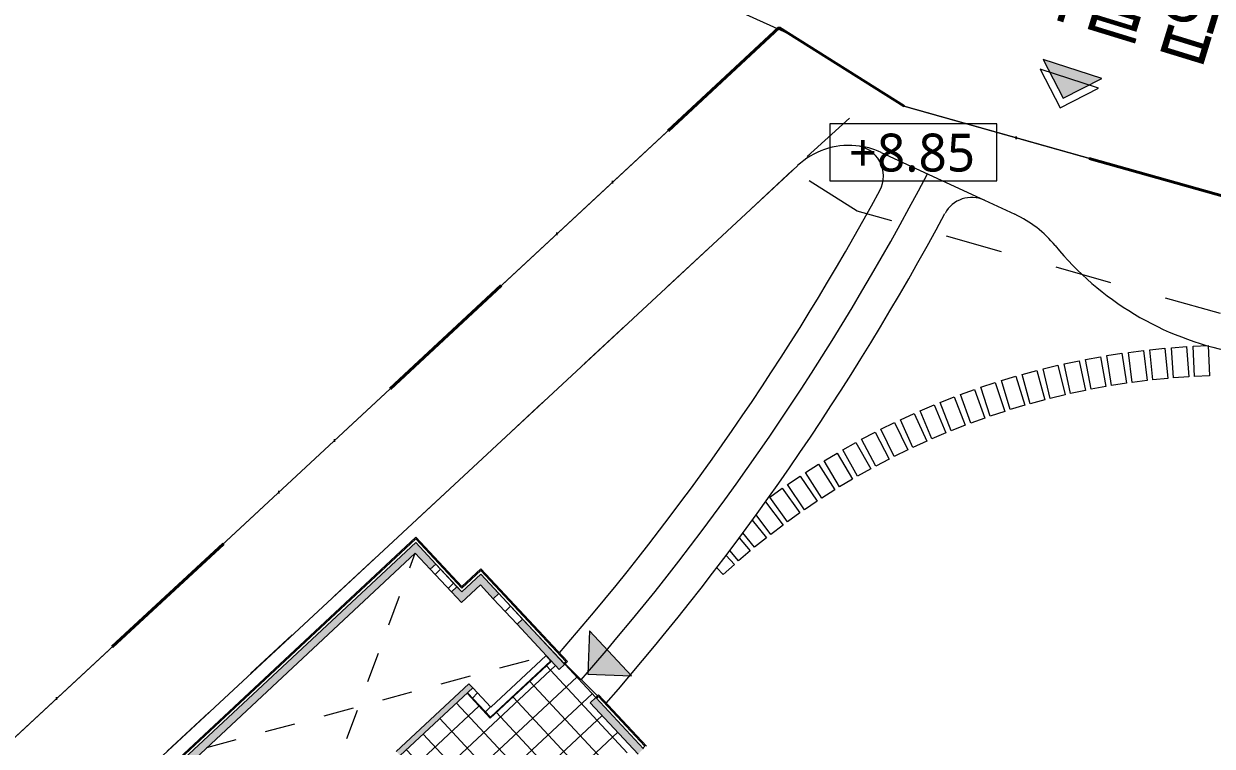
# Model space of a CAD drawing. Header units: millimetres. Extents: x -71377 to 516042, y -145869 to 441446.
# Drawn here: x 230306 to 261640, y 241065 to 260111 of the extents above; entities that cross this region are included whole.
import ezdxf

# ---------------------------------------------------------------- set-up
doc = ezdxf.new("R2010")
doc.units = ezdxf.units.MM
doc.header["$LTSCALE"] = 1000
for name, pattern in [('_2점쇄선_M_', [10, 4, -2, 0, -2, 0, -2]), ('_점선_M_', [3, 1.5, -1.5]), ('_점선_S_', [1.6, 0.8, -0.8])]:
    doc.linetypes.add(name, pattern=pattern)
doc.layers.get('Defpoints').update_dxf_attribs({"color": 171, "lineweight": 5})
for name, color, linetype, lineweight in [('04', 4, 'Continuous', 5), ('06', 6, 'Continuous', 5), ('09_HID', 9, '_점선_M_', 5), ('251024_도로_dwg', 8, 'Continuous', 5), ('A-bord', 1, '_2점쇄선_M_', 40), ('A-fnsh', 5, 'Continuous', 5), ('A-hat', 251, 'Continuous', 5), ('A-insu', 251, 'Continuous', 5), ('A-text-1', 3, 'Continuous', 5), ('A-text-2', 7, 'Continuous', 5), ('A_bwall', 3, 'Continuous', 5), ('A_cwall', 2, 'Continuous', 5), ('A_fnsh', 5, 'Continuous', 5), ('A_fnsh-4', 4, 'Continuous', 5), ('AA_dash_M_', 7, '_점선_M_', 5), ('AA_오픈', 8, '_점선_S_', 5), ('개선안도 base 2022 09$0$00_계획선', 7, 'Continuous', 5), ('조경라인_dwg', 8, 'Continuous', 5)]:
    doc.layers.add(name, color=color, linetype=linetype, lineweight=lineweight)
doc.styles.add('나눔고딕', font='NanumGothic.ttf', dxfattribs={"height": 1500})
doc.styles.add('나눔고딕_5', font='NanumGothic.ttf', dxfattribs={"height": 1000})
pattern_1 = [(45, (165969.5, 243949.9), (-353.5534, 353.5534), [])]

# ---------------------------------------------------------------- blocks, each defined once
blk = doc.blocks.new('251024_도로_dwg-3827738-지반층 배치도')
at = {"layer": '개선안도 base 2022 09$0$00_계획선'}
blk.add_line((-1056654, -52228), (-815049, -52718), dxfattribs=at)
at = {"layer": '개선안도 base 2022 09$0$00_계획선', "flags": 128}
blk.add_lwpolyline([(-1014940, -127210), (-1048344, -72101), (-1056796, -51888), (-1056796, -51887), (-1057699, -48468), (-1062402, -40709), (-1065618, -37815), (-1089592, 1736), (-1087211, 11449), (-1038080, 41229)], dxfattribs=at)
blk = doc.blocks.new('조경라인_dwg_A$Cb8b4522a-7862174-지반층 배치도')
at = {"layer": '06'}
for p, q in [((179755, 161156), (182482, 159895)), ((172281, 146827), (171424, 147671))]:
    blk.add_line(p, q, dxfattribs=at)
for centre, radius, start, end in [((178916, 159340), 2000, 65.1833, 84.9639), ((119939, 192554), 68900, 318.88934, 332.36092)]:
    blk.add_arc(centre, radius, start, end, dxfattribs=at)
blk = doc.blocks.new('조경라인_dwg-6847807-지반층 배치도')
at = {"layer": '04', "flags": 128}
for points in [[(261536, 251628), (261571, 250829), (261171, 250811), (261136, 251611)], [(258693, 251334), (258837, 250547), (258444, 250475), (258300, 251262)], [(259258, 251424), (259380, 250633), (258985, 250572), (258863, 251363)], [(259825, 251498), (259926, 250705), (259529, 250654), (259428, 251448)], [(260394, 251557), (260473, 250761), (260075, 250722), (259996, 251518)], [(260964, 251601), (261021, 250803), (260622, 250774), (260565, 251572)], [(257572, 251107), (257759, 250329), (257370, 250236), (257183, 251013)], [(258131, 251228), (258297, 250445), (257905, 250363), (257740, 251145)], [(256465, 250819), (256695, 250053), (256312, 249938), (256082, 250704)], [(257017, 250971), (257225, 250198), (256839, 250094), (256630, 250866)], [(255376, 250471), (255647, 249718), (255271, 249582), (254999, 250335)], [(255918, 250652), (256169, 249893), (255789, 249767), (255538, 250527)], [(254307, 250063), (254619, 249326), (254251, 249170), (253939, 249907)], [(254838, 250274), (255130, 249529), (254758, 249383), (254466, 250128)], [(253781, 249837), (254114, 249110), (253750, 248943), (253417, 249671)], [(253262, 249597), (253615, 248879), (253255, 248703), (252903, 249421)], [(252750, 249343), (253122, 248635), (252768, 248448), (252396, 249157)], [(251747, 248792), (252157, 248106), (251814, 247900), (251404, 248587)], [(252245, 249074), (252636, 248377), (252287, 248181), (251896, 248879)], [(251257, 248497), (251687, 247822), (251349, 247607), (250920, 248282)], [(250776, 248188), (251224, 247525), (250892, 247301), (250445, 247964)], [(250303, 247866), (250769, 247215), (250444, 246982), (249978, 247633)]]:
    blk.add_lwpolyline(points, close=True, dxfattribs=at)
for points in [[(249859, 247505), (250323, 246893), (250004, 246651), (249615, 247165)], [(249513, 247025), (249886, 246559), (249574, 246309), (249268, 246691)], [(249168, 246556), (249459, 246213), (249154, 245954), (248923, 246227)], [(248825, 246097), (249041, 245855), (248743, 245588), (248578, 245772)]]:
    blk.add_lwpolyline(points, dxfattribs=at)
at = {"layer": '06'}
for p, q in [((250707, 256370), (227801, 235097)), ((255634, 255459), (256434, 255089))]:
    blk.add_line(p, q, dxfattribs=at)
for centre, radius, start, end in [((252068, 254905), 2000, 84.9639, 132.8838), ((252173, 256100), 800, 331.5458, 84.9639), ((193091, 288118), 68000, 319.01989, 331.54579), ((255299, 254733), 800, 65.1833, 151.7787), ((193091, 288118), 69800, 318.8641, 331.77875), ((255175, 252366), 3000, 39.2188, 65.1833), ((263697, 259321), 8000, 219.2188, 258.9367)]:
    blk.add_arc(centre, radius, start, end, dxfattribs=at)
at = {"layer": '09_HID'}
blk.add_line((250964, 256609), (252871, 258348), dxfattribs=at)
at = {"layer": 'Defpoints', "flags": 128}
blk.add_lwpolyline([(254914, 44207), (263642, 49089), (315960, 234250), (311078, 242977), (266571, 255553), (262245, 255476), (253513, 257943), (250223, 260015), (73152, 95564)], close=True, dxfattribs=at)
blk.add_blockref('조경라인_dwg_A$Cb8b4522a-7862174-지반층 배치도', (73152, 95564))
blk = doc.blocks.new('Family - ___-2020727-지반층 배치도')
at = {"layer": 'A-bord'}
for p, q in [((8586, 8165), (13289, 406)), ((13289, 406), (14282, -3353)), ((14282, -3353), (255939, -3844))]:
    blk.add_line(p, q, dxfattribs=at)
blk = doc.blocks.new('Family - ___-3020971-지반층 배치도')
at = {"layer": 'A-bord'}
for p, q in [((8586, 8165), (13289, 406)), ((13289, 406), (14282, -3353)), ((14282, -3353), (255939, -3844))]:
    blk.add_line(p, q, dxfattribs=at)
blk = doc.blocks.new('패밀리2 - 패밀리2-6851632-지반층 배치도')
at = {"layer": 'A-text-2'}
blk.add_hatch(color=256, dxfattribs=at).paths.add_polyline_path([(1.816, -1.08), (2.626, -0.27), (3.436, -1.08)])
for p, q in [((2.626, 0), (1.816, -0.81)), ((3.436, -0.81), (2.626, 0)), ((2.626, -0.27), (1.816, -1.08)), ((3.436, -1.08), (2.626, -0.27)), ((1.816, -0.81), (3.436, -0.81)), ((1.816, -1.08), (3.436, -1.08))]:
    blk.add_line(p, q, dxfattribs=at)
blk = doc.blocks.new('지반층_레벨 - 지반층_레벨-6851727-지반층 배치도')
at = {"layer": 'A-text-2'}
for p, q in [((2.2, 0.75), (-2.2, 0.75)), ((-2.2, 0.75), (-2.2, -0.75)), ((2.2, -0.75), (2.2, 0.75)), ((-2.2, -0.75), (2.2, -0.75))]:
    blk.add_line(p, q, dxfattribs=at)
blk = doc.blocks.new('패밀리2 - 패밀리2-6852550-지반층 배치도')
at = {"layer": 'A-text-2'}
blk.add_hatch(color=256, dxfattribs=at).paths.add_polyline_path([(4.217, 1.08), (5.837, 1.08), (5.027, 0.27)])
for p, q in [((4.217, 1.08), (5.027, 0.27)), ((5.837, 1.08), (4.217, 1.08)), ((5.027, 0.27), (5.837, 1.08))]:
    blk.add_line(p, q, dxfattribs=at)

msp = doc.modelspace()

# ---------------------------------------------------------------- hatches: boundary and pattern name
at = {"layer": 'A-hat'}
for points in [[(233680.9, 239672.9), (240775, 246288.2), (240638.6, 246434.5), (233544.5, 239819.1), (233553.7, 239809.3)], [(241020.9, 245731.3), (241167.2, 245867.7), (240775, 246288.2), (240628.7, 246151.8)], [(241852.6, 245132.7), (241989, 244986.4), (242343.7, 245317.2), (242207.3, 245463.5)], [(242684.7, 244951.5), (242830.9, 245087.9), (242353.5, 245599.9), (242207.3, 245463.5), (242557.5, 245087.9)], [(241842.7, 244850), (241989, 244986.4), (241726.4, 245268), (241580.1, 245131.6), (241699, 245004.2)], [(244420.4, 243090.2), (244566.6, 243226.6), (243458.4, 244415.1), (243312.1, 244278.7), (244403.4, 243108.4)], [(240230.2, 240816.8), (242146.3, 242603.6), (242044, 242713.3), (240127.9, 240926.5), (240216.5, 240831.4)], [(246500.5, 240859.6), (246646.7, 240996), (245385, 242349), (245238.8, 242212.6), (246420.5, 240945.3)]]:
    msp.add_hatch(color=256, dxfattribs=at).paths.add_polyline_path(points)
h = msp.add_hatch(dxfattribs=at)
h.set_pattern_fill('FP_12', color=256, scale=1000, style=0, pattern_type=2)
h.set_pattern_definition(pattern_1)
h.paths.add_polyline_path([(241580.1, 245131.6), (241726.4, 245268), (241167.2, 245867.7), (241020.9, 245731.3)])
h = msp.add_hatch(dxfattribs=at)
h.set_pattern_fill('FP_12', color=256, scale=1000, style=0, pattern_type=2)
h.set_pattern_definition(pattern_1)
h.paths.add_polyline_path([(242684.7, 244951.5), (243312.1, 244278.7), (243458.4, 244415.1), (242830.9, 245087.9)])
h = msp.add_hatch(dxfattribs=at)
h.set_pattern_fill('FP_196', color=256, scale=1000, style=0, pattern_type=2)
h.set_pattern_definition([(133, (241910.1, 238472.76), (-438.81, -409.2), []), (223, (241910.1, 238472.76), (409.2, -438.81), [])])
h.paths.add_polyline_path([(239838.6, 233656), (240895.4, 234641.5), (240759, 234787.8), (242397.2, 236315.5), (242533.6, 236169.2), (242544.6, 236179.4), (243175.5, 235502.9), (245354.9, 237549.9), (244093.7, 238902.4), (246352.8, 241017.9), (245238.8, 242212.6), (245385, 242349), (244566.6, 243226.6), (244420.4, 243090.2), (244219.2, 243306), (242606.5, 241802.2), (241992.7, 242460.4), (239539, 240172.3), (239743.6, 239952.9), (236653.7, 237071.4), (237581.2, 236076.8), (237434.9, 235940.4), (238662.5, 234624), (238808.8, 234760.4), (239415.6, 234109.6)])
h.paths.add_polyline_path([(243681.2, 236309.5), (243476.6, 236528.9), (243915.4, 236938.1), (244120, 236718.7), (243696, 236323.3)])
h.paths.add_polyline_path([(244424.7, 236934.5), (244220.1, 237153.9), (244878.3, 237767.7), (245082.9, 237548.3), (244506.9, 237011.1)])
h = msp.add_hatch(dxfattribs=at)
h.set_pattern_fill('FP_12', color=256, scale=1000, style=0, pattern_type=2)
h.set_pattern_definition(pattern_1)
h.paths.add_polyline_path([(242607.5, 241830.4), (242746.5, 241960), (242146.3, 242603.6), (242007.4, 242474)])

# ---------------------------------------------------------------- linework, layer by layer
at = {"layer": 'A-fnsh'}
for p, q in [((244219.2, 243306), (242606.5, 241802.2)), ((245385, 242349), (244566.6, 243226.6)), ((242606.5, 241802.2), (241992.7, 242460.4))]:
    msp.add_line(p, q, dxfattribs=at)
at = {"layer": 'A-insu'}
for p, q in [((241167.2, 245867.7), (241852.6, 245132.7)), ((242353.5, 245599.9), (244546.2, 243248.6))]:
    msp.add_line(p, q, dxfattribs=at)
at = {"layer": 'A_bwall'}
for p, q in [((241167.2, 245867.7), (241020.9, 245731.3)), ((241020.9, 245731.3), (241580.1, 245131.6)), ((241726.4, 245268), (241167.2, 245867.7)), ((241580.1, 245131.6), (241726.4, 245268)), ((243458.4, 244415.1), (242830.9, 245087.9)), ((242684.7, 244951.5), (243312.1, 244278.7)), ((243312.1, 244278.7), (243458.4, 244415.1)), ((242607.5, 241830.4), (244205.5, 243320.6)), ((244075.9, 243459.6), (242616.9, 242099)), ((244205.5, 243320.6), (244075.9, 243459.6)), ((242616.9, 242099), (242146.3, 242603.6)), ((242007.4, 242474), (242607.5, 241830.4))]:
    msp.add_line(p, q, dxfattribs=at)
at = {"layer": 'A_cwall'}
for p, q in [((240638.6, 246434.5), (233544.5, 239819.1)), ((241167.2, 245867.7), (240638.6, 246434.5)), ((233827.2, 239809.3), (240628.7, 246151.8)), ((240628.7, 246151.8), (241020.9, 245731.3)), ((241020.9, 245731.3), (241167.2, 245867.7)), ((242353.5, 245599.9), (241852.6, 245132.7)), ((242830.9, 245087.9), (242353.5, 245599.9)), ((241726.4, 245268), (241580.1, 245131.6)), ((241580.1, 245131.6), (241842.7, 244850)), ((241852.6, 245132.7), (241726.4, 245268)), ((241842.7, 244850), (242343.7, 245317.2)), ((242343.7, 245317.2), (242684.7, 244951.5)), ((242684.7, 244951.5), (242830.9, 245087.9)), ((243458.4, 244415.1), (243312.1, 244278.7)), ((244566.6, 243226.6), (243458.4, 244415.1)), ((243312.1, 244278.7), (244420.4, 243090.2)), ((244420.4, 243090.2), (244566.6, 243226.6)), ((242044, 242713.3), (240127.9, 240926.5)), ((240230.2, 240816.8), (242146.3, 242603.6)), ((242146.3, 242603.6), (242044, 242713.3)), ((245385, 242349), (245238.8, 242212.6)), ((245238.8, 242212.6), (246500.5, 240859.6)), ((246646.7, 240996), (245385, 242349))]:
    msp.add_line(p, q, dxfattribs=at)
at = {"layer": 'A_fnsh'}
for p, q in [((242606.5, 241802.2), (244219.2, 243306)), ((244219.2, 243306), (244205.5, 243320.6)), ((241992.7, 242460.4), (242606.5, 241802.2))]:
    msp.add_line(p, q, dxfattribs=at)
at = {"layer": 'A_fnsh-4'}
for p, q in [((240643.5, 246575.8), (233403.1, 239824.1)), ((240642.1, 246533.4), (233445.5, 239822.6)), ((241856, 245231.6), (240642.1, 246533.4)), ((241857.5, 245274), (240643.5, 246575.8)), ((242357, 245698.8), (241856, 245231.6)), ((242358.5, 245741.2), (241857.5, 245274)), ((244597.4, 243296.3), (242357, 245698.8)), ((244639.8, 243294.8), (242358.5, 245741.2)), ((244546.2, 243248.6), (244597.4, 243296.3)), ((244546.2, 243248.6), (244566.6, 243226.6)), ((244566.6, 243226.6), (244639.8, 243294.8)), ((245385, 242349), (245458.2, 242417.2)), ((245405.5, 242327.1), (245456.7, 242374.8)), ((246677.5, 241065.7), (245456.7, 242374.8)), ((245458.2, 242417.2), (246719.9, 241064.2)), ((246626.3, 241017.9), (246677.5, 241065.7))]:
    msp.add_line(p, q, dxfattribs=at)
at = {"layer": 'AA_dash_M_'}
for p, q in [((250575.4, 256248.2), (79106, 96999.4)), ((252281, 255173.8), (250575.4, 256248.2)), ((261855, 252468.7), (252281, 255173.8))]:
    msp.add_line(p, q, dxfattribs=at)
at = {"layer": 'AA_오픈'}
for p, q in [((237714.3, 238265.5), (240628.7, 246151.8)), ((235136.3, 241030.1), (244075.9, 243459.6))]:
    msp.add_line(p, q, dxfattribs=at)

# ---------------------------------------------------------------- block references
at = {"layer": '251024_도로_dwg', "rotation": 223.0000012484763}
msp.add_blockref('251024_도로_dwg-3827738-지반층 배치도', (-486983.6, -498853.4), dxfattribs=at)
at = {"layer": 'A-bord', "rotation": 223.0000012484763}
for name in ['Family - ___-2020727-지반층 배치도', 'Family - ___-3020971-지반층 배치도']:
    msp.add_blockref(name, (262955.4, 267303.1), dxfattribs=at)
at = {"layer": 'A-text-2', "xscale": 1000, "yscale": 1000, "zscale": 1000}
for name, p, rotation in [('패밀리2 - 패밀리2-6851632-지반층 배치도', (260126.8, 257089.7), 162.2221316708183), ('패밀리2 - 패밀리2-6852550-지반층 배치도', (241555.7, 246455.4), 313.0000012484775)]:
    msp.add_blockref(name, p, dxfattribs=dict(at, rotation=rotation))
msp.add_blockref('지반층_레벨 - 지반층_레벨-6851727-지반층 배치도', (253757.2, 256722.2), dxfattribs=at)
at = {"layer": '조경라인_dwg', "rotation": 8.537736462515947e-07}
msp.add_blockref('조경라인_dwg-6847807-지반층 배치도', (0, 0), dxfattribs=at)

# ---------------------------------------------------------------- texts
at = {"layer": 'A-text-1', "insert": (253141.7, 263285.8), "char_height": 1500, "width": 14628.537, "attachment_point": 1, "rotation": 342.96458, "line_spacing_factor": 1.2, "style": '나눔고딕'}
msp.add_mtext('\\pxt8.46667,16.93333,25.4,33.86667,42.33333,50.8,59.26667,67.73333,76.2,84.66667,93.13333,101.6,110.06667,118.53333,127,135.46667,143.93333,152.4,160.86667,169.33333,177.8,186.26667,194.73333,203.2,211.66667,220.13333,228.6,237.06667,245.53333,254,262.46667,270.93333;{보행자출입구}', dxfattribs=at)
at = {"layer": 'A-text-2', "insert": (253722.2, 256706.1), "char_height": 1000, "width": 4803.7, "attachment_point": 5, "line_spacing_factor": 1.2, "style": '나눔고딕_5'}
msp.add_mtext('\\pxqc,t12.7,25.4,38.1,50.8,63.5,76.2,88.9,101.6,114.3,127,139.7,152.4,165.1,177.8,190.5,203.2,215.9,228.6,241.3,254,266.7,279.4,292.1,304.8,317.5,330.2,342.9,355.6,368.3,381,393.7,406.4;{+8.85}', dxfattribs=at)

doc.saveas('drawing.dxf')
